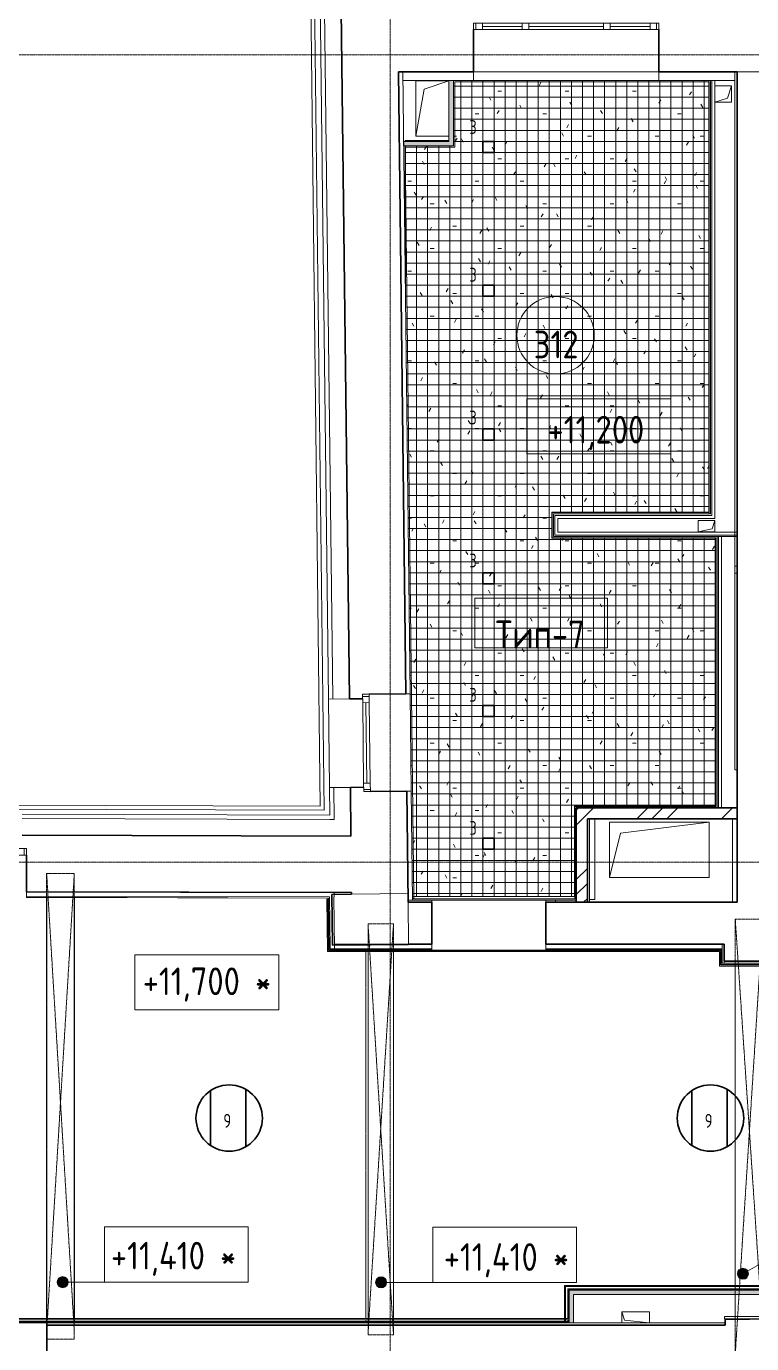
# Model space of a CAD drawing. Header units: millimetres. Extents: x -10438 to 68527, y -5058 to 44223.
# Drawn here: x 35159 to 41717, y 8591 to 20501 of the extents above; entities that cross this region are included whole.
import ezdxf

# ---------------------------------------------------------------- set-up
doc = ezdxf.new("R2010")
doc.units = ezdxf.units.MM
for name, pattern in [('ADSK_Линия сетки', [25, 20, -2.5, 0, -2.5]), ('ADSK_Штрих_ш3 п1_5', [4.5, 3, -1.5]), ('ADSK_Штрихпунктирная 2 точки_ш15 п1_5 п1_5 п1_5', [19.5, 15, -1.5, 0, -1.5, 0, -1.5])]:
    doc.linetypes.add(name, pattern=pattern)
for name, color, linetype, lineweight in [('_ Окна', 7, 'Continuous', 9), ('Аннотация', 7, 'Continuous', 20), ('Каркас', 7, 'Continuous', 18), ('Марки', 7, 'Continuous', 20), ('Марки помещений', 7, 'Continuous', 20), ('Обобщенные модели', 7, 'Continuous', 18), ('Окна', 7, 'Continuous', 9), ('Оси', 7, 'Continuous', 9), ('Отметки', 7, 'Continuous', 9), ('Перекрытие', 7, 'Continuous', 18), ('Потолки', 7, 'Continuous', 9), ('Потолки штриховка', 7, 'Continuous', 9), ('Стены внутренние', 7, 'Continuous', 18), ('Стены наружные', 7, 'Continuous', 18), ('Стены несущие', 7, 'Continuous', 30), ('Стены отделка', 7, 'Continuous', 30), ('Стены штриховка', 7, 'Continuous', 9)]:
    doc.layers.add(name, color=color, linetype=linetype, lineweight=lineweight)
doc.layers.add('Линии', color=7, linetype='Continuous', lineweight=9, true_color=0x00a600)
doc.styles.add('GOST Common_1', font='GOST_Common.ttf', dxfattribs={"width": 0.9, "height": 250})
doc.styles.add('GOST Common_2', font='GOST_Common.ttf', dxfattribs={"width": 0.9, "height": 250})
doc.styles.add('GOST Common_4', font='GOST_Common.ttf', dxfattribs={"width": 0.8, "height": 350})
doc.styles.add('GOST Common_B', font='', dxfattribs={"width": 0.9, "height": 250})
doc.styles.get('GOST Common_B').set_extended_font_data('GOST Common', bold=True)
pattern_1 = [(45, (0, 0), (-381.661, 381.661), []), (45, (134.94, 0), (0, 763.322), []), (45, (-134.94, 0), (0, 763.322), [])]

# ---------------------------------------------------------------- blocks, each defined once
blk = doc.blocks.new('GM_Отверстие прямоугольное _в плите_ - Отверстие-1400855-План потолков 3-го этажа')
at = {"layer": 'Обобщенные модели'}
for p, q in [((-75, -75), (-75, 75)), ((-75, 75), (75, 75)), ((-75, -75), (-37.5, 37.5)), ((-37.5, 37.5), (75, 75)), ((75, -75), (-75, -75))]:
    blk.add_line(p, q, dxfattribs=at)
blk = doc.blocks.new('GM_Отверстие прямоугольное _в плите_ - Отверстие-1433034-План потолков 3-го этажа')
at = {"layer": 'Обобщенные модели'}
for p, q in [((-150, -250), (-150, 250)), ((-150, 250), (150, 250)), ((-75, 175), (150, 250)), ((-150, -250), (-75, 175)), ((150, -250), (-150, -250))]:
    blk.add_line(p, q, dxfattribs=at)
blk = doc.blocks.new('GM_Отверстие прямоугольное _в плите_ - Отверстие-1433033-План потолков 3-го этажа')
at = {"layer": 'Обобщенные модели'}
for p, q in [((-75, -50), (-75, 50)), ((-75, 50), (75, 50)), ((-75, -50), (-50, 25)), ((-50, 25), (75, 50)), ((75, 50), (75, -50)), ((75, -50), (-75, -50))]:
    blk.add_line(p, q, dxfattribs=at)
blk = doc.blocks.new('окно трехпол с фрамугой - 1635-2150_h___нов_ ок-22-2116813-План потолков 3-го этажа')
at = {"layer": '_ Окна', "lineweight": 18}
for p, q in [((-837.5, 100), (-837.5, 160)), ((-837.5, 160), (-757.5, 160)), ((-757.5, 160), (-757.5, 100)), ((-397.5, 100), (-397.5, 160)), ((-397.5, 160), (-337.5, 160)), ((-337.5, 160), (-337.5, 100)), ((337.5, 100), (337.5, 160)), ((337.5, 160), (397.5, 160)), ((397.5, 160), (397.5, 100)), ((757.5, 160), (757.5, 100)), ((837.5, 160), (757.5, 160)), ((837.5, 100), (837.5, 160)), ((-757.5, 100), (-837.5, 100)), ((-337.5, 100), (-397.5, 100)), ((397.5, 100), (337.5, 100)), ((757.5, 100), (837.5, 100))]:
    blk.add_line(p, q, dxfattribs=at)
at = {"layer": '_ Окна'}
for p, q in [((-817.5, 100), (-817.5, 160)), ((-757.5, 130), (-397.5, 130)), ((-337.5, 130), (337.5, 130)), ((397.5, 130), (757.5, 130)), ((817.5, 100), (817.5, 160))]:
    blk.add_line(p, q, dxfattribs=at)
at = {"layer": 'Окна'}
for p, q in [((-837.5, 160), (-837.5, 100)), ((-757.5, 160), (-837.5, 160)), ((-757.5, 160), (-397.5, 160)), ((-337.5, 160), (-397.5, 160)), ((-337.5, 160), (337.5, 160)), ((397.5, 160), (337.5, 160)), ((397.5, 160), (757.5, 160)), ((837.5, 160), (757.5, 160)), ((837.5, 100), (837.5, 160)), ((-837.5, 100), (-757.5, 100)), ((-397.5, 100), (-757.5, 100)), ((-397.5, 100), (-337.5, 100)), ((337.5, 100), (-337.5, 100)), ((337.5, 100), (397.5, 100)), ((757.5, 100), (397.5, 100)), ((757.5, 100), (837.5, 100))]:
    blk.add_line(p, q, dxfattribs=at)
blk = doc.blocks.new('окна_rehau_однопольное_фрамуга_сверху - 840х2230 _глухое_ _нов_ ок-37-4264426-План потолков 3-го этажа')
at = {"layer": '_ Окна', "lineweight": 18}
for p, q in [((-440, 75), (-440, 135)), ((-440, 135), (-364, 135)), ((-364, 135), (-364, 75)), ((364, 135), (364, 75)), ((440, 135), (364, 135)), ((440, 75), (440, 135)), ((-364, 75), (-440, 75)), ((364, 75), (440, 75))]:
    blk.add_line(p, q, dxfattribs=at)
at = {"layer": '_ Окна'}
for p, q in [((-420, 75), (-420, 135)), ((420, 75), (420, 135)), ((-364, 105), (364, 105))]:
    blk.add_line(p, q, dxfattribs=at)
at = {"layer": 'Окна'}
for p, q in [((-440, 135), (-440, 75)), ((-364, 135), (-440, 135)), ((-364, 135), (364, 135)), ((440, 135), (364, 135)), ((440, 75), (440, 135)), ((-440, 75), (-364, 75)), ((364, 75), (-364, 75)), ((364, 75), (440, 75))]:
    blk.add_line(p, q, dxfattribs=at)
blk = doc.blocks.new('окно трехпол с фрамугой - 1800 и 1820х2300_h___нов_ ок15-V15-План потолков 3-го этажа')
at = {"layer": '_ Окна', "lineweight": 18}
for p, q in [((-910, 75), (-910, 135)), ((-910, 135), (-830, 135)), ((-830, 135), (-830, 75)), ((-470, 75), (-470, 135)), ((-470, 135), (-410, 135)), ((-410, 135), (-410, 75)), ((410, 75), (410, 135)), ((410, 135), (470, 135)), ((470, 135), (470, 75)), ((830, 135), (830, 75)), ((910, 135), (830, 135)), ((910, 75), (910, 135)), ((-830, 75), (-910, 75)), ((-410, 75), (-470, 75)), ((470, 75), (410, 75)), ((830, 75), (910, 75))]:
    blk.add_line(p, q, dxfattribs=at)
at = {"layer": '_ Окна'}
for p, q in [((-890, 75), (-890, 135)), ((890, 75), (890, 135)), ((-830, 105), (-470, 105)), ((-410, 105), (410, 105)), ((470, 105), (830, 105))]:
    blk.add_line(p, q, dxfattribs=at)
at = {"layer": 'Окна'}
for p, q in [((-910, 135), (-910, 75)), ((-830, 135), (-910, 135)), ((-830, 135), (-470, 135)), ((-410, 135), (-470, 135)), ((-410, 135), (410, 135)), ((470, 135), (410, 135)), ((470, 135), (830, 135)), ((910, 135), (830, 135)), ((910, 75), (910, 135)), ((-910, 75), (-830, 75)), ((-470, 75), (-830, 75)), ((-470, 75), (-410, 75)), ((410, 75), (-410, 75)), ((410, 75), (470, 75)), ((830, 75), (470, 75)), ((830, 75), (910, 75))]:
    blk.add_line(p, q, dxfattribs=at)
blk = doc.blocks.new('GM_Отверстие прямоугольное _в плите_ - Отверстие-3275476-План потолков 3-го этажа')
at = {"layer": 'Обобщенные модели'}
for p, q in [((-450, -250), (-450, 250)), ((-450, 250), (450, 250)), ((-450, -250), (-450, 250)), ((-450, 250), (450, 250)), ((-350, 150), (450, 250)), ((450, 250), (450, -250)), ((450, 250), (450, -250)), ((-450, -250), (-350, 150)), ((450, -250), (-450, -250)), ((450, -250), (-450, -250))]:
    blk.add_line(p, q, dxfattribs=at)
blk = doc.blocks.new('GM_Отверстие прямоугольное _в плите_ - Отверстие-3906246-План потолков 3-го этажа')
at = {"layer": 'Обобщенные модели'}
for p, q in [((-50, -125), (-50, 125)), ((-50, 125), (50, 125)), ((-50, -125), (-50, 125)), ((-50, 125), (50, 125)), ((-25, 100), (50, 125)), ((50, 125), (50, -125)), ((50, 125), (50, -125)), ((-50, -125), (-25, 100)), ((50, -125), (-50, -125)), ((50, -125), (-50, -125))]:
    blk.add_line(p, q, dxfattribs=at)
blk = doc.blocks.new('ADSK_Марка_Помещение_ОдноЗначение - Номер-159740-План потолков 3-го этажа')
at = {"layer": 'Марки помещений'}
blk.add_circle((0, 0), 3.5, dxfattribs=at)
blk = doc.blocks.new('Высотные отметки - Рамка-12095-План потолков 3-го этажа')
at = {"layer": 'Аннотация'}
for p, q in [((-6.5, 0), (-6.5, 5)), ((-6.5, 5), (6.5, 5)), ((6.5, 5), (6.5, 0)), ((6.5, 0), (-6.5, 0))]:
    blk.add_line(p, q, dxfattribs=at)
blk = doc.blocks.new('ADSK_Марка_Потолок - ADSK_Марка и Смещение от уровня-155896-План потолков 3-го этажа')
at = {"layer": 'Марки'}
for p, q in [((-6, 4.5), (-6, 0)), ((-6, 4.5), (6, 4.5)), ((6, 4.5), (6, 0)), ((-6, 0), (6, 0))]:
    blk.add_line(p, q, dxfattribs=at)

msp = doc.modelspace()

# ---------------------------------------------------------------- hatches: boundary and pattern name
at = {"layer": 'Отметки'}
h = msp.add_hatch(color=256, dxfattribs=at)
edge = h.paths.add_edge_path()
edge.add_arc((35486.591, 9147.328), 50, 0, 360)
h = msp.add_hatch(color=256, dxfattribs=at)
edge = h.paths.add_edge_path()
edge.add_arc((38366.62, 9145.466), 50, 0, 360)
h = msp.add_hatch(color=256, dxfattribs=at)
edge = h.paths.add_edge_path()
edge.add_arc((41637.811, 9222.982), 50, 0, 360)
at = {"layer": 'Потолки штриховка', "lineweight": 18}
h = msp.add_hatch(dxfattribs=at)
h.set_pattern_fill('FP_29', color=256, style=0, pattern_type=2)
h.set_pattern_definition([(0, (0, 0), (812.8, 203.2), [33.528, -576.072, 33.528, -576.072, -3251.2]), (0, (0, 0), (812.8, 203.2), [-1219.2, 33.528, -1185.672, 33.528, -576.072, -1422.4]), (0, (0, 0), (812.8, 203.2), [-3048, 33.528, -372.872, 33.528, -982.472]), (120, (304.8, 101.6), (-582.3764, 602.30545), [33.528, -576.072, 33.528, -576.072, -3251.2]), (120, (304.8, 101.6), (-582.3764, 602.30545), [-1219.2, 33.528, -1185.672, 33.528, -576.072, -1422.4]), (120, (304.8, 101.6), (-582.3764, 602.30545), [-3048, 33.528, -372.872, 33.528, -982.472]), (240, (406.4, 508), (-230.4236, -805.50545), [33.528, -576.072, 33.528, -576.072, -3251.2]), (240, (406.4, 508), (-230.4236, -805.50545), [-1219.2, 33.528, -1185.672, 33.528, -576.072, -1422.4]), (240, (406.4, 508), (-230.4236, -805.50545), [-3048, 33.528, -372.872, 33.528, -982.472])])
h.paths.add_polyline_path([(40116.713, 12634.937), (40116.713, 13450.174), (41393, 13450.174), (41393, 15872.541), (39909.262, 15872.541), (39909.262, 16107.541), (41330, 16107.541), (41330, 20011.318), (39020, 20011.318), (39020, 19421.318), (38585.231, 19421.318), (38585.231, 18193.676), (38651.11, 12634.937), (39423.082, 12634.937)])
h.paths.add_polyline_path([(38585.231, 19461.318), (38980, 19461.318), (38980, 19468.327), (38585.231, 19468.327)])
h = msp.add_hatch(dxfattribs=at)
h.set_pattern_fill('FP_30', color=256, style=0, pattern_type=2)
h.set_pattern_definition([(90, (39987.61, 16360.99), (100, -6e-15), []), (0, (39987.61, 16360.99), (0, -100), [])])
h.paths.add_polyline_path([(40116.713, 12634.937), (40116.713, 13450.174), (41393, 13450.174), (41393, 15872.541), (39909.262, 15872.541), (39909.262, 16107.541), (41330, 16107.541), (41330, 20011.318), (39020, 20011.318), (39020, 19421.318), (38585.231, 19421.318), (38585.231, 18193.676), (38651.11, 12634.937), (39423.082, 12634.937)])
h.paths.add_polyline_path([(38585.231, 19461.318), (38980, 19461.318), (38980, 19468.327), (38585.231, 19468.327)])
at = {"layer": 'Потолки штриховка', "lineweight": 18, "true_color": 0x787878}
h = msp.add_hatch(dxfattribs=at)
h.set_pattern_fill('FP_51', color=8, style=0, pattern_type=2)
h.set_pattern_definition([(60, (0, 0), (-171.45, 296.96), [171.45, -171.45]), (120, (0, 0), (-342.9, 6e-05), [171.45, -171.45]), (0, (-85.72, 148.48), (171.45, 296.96), [171.45, -171.45])])
h.paths.add_polyline_path([(35342.669, 8790.238), (35345.383, 8790.238), (35345.383, 8808.238), (35342.669, 8808.238)])
h.paths.add_polyline_path([(35342.669, 8818.238), (35345.383, 8818.238), (35345.383, 12625.293), (35342.669, 12625.3), (35342.669, 9228.085)])
at = {"layer": 'Стены внутренние'}
for points in [[(39020, 19421.318), (39020, 20011.318), (38980, 20011.318), (38980, 19421.318)], [(38570.768, 19421.318), (38980, 19421.318), (38980, 19461.318), (38570.297, 19461.318)], [(41338.138, 9035.345), (41898.008, 9035.345), (41898.008, 9075.345), (40066.13, 9075.345), (40066.13, 9035.345), (41251.852, 9035.345)], [(40066.13, 8778.238), (40106.13, 8778.238), (40106.13, 9035.345), (40066.13, 9035.345), (40066.13, 8971.866)]]:
    msp.add_hatch(color=256, dxfattribs=at).paths.add_polyline_path(points)
at = {"layer": 'Стены внутренние', "lineweight": 9}
h = msp.add_hatch(dxfattribs=at)
h.set_pattern_fill('FP_1', color=256, style=0, pattern_type=2)
h.set_pattern_definition(pattern_1)
h.paths.add_polyline_path([(40145.817, 12581.937), (40231.713, 12581.937), (40231.713, 13435.174), (40131.713, 13435.174), (40131.713, 12581.937)])
h = msp.add_hatch(dxfattribs=at)
h.set_pattern_fill('FP_1', color=256, style=0, pattern_type=2)
h.set_pattern_definition(pattern_1)
h.paths.add_polyline_path([(40432.063, 13335.174), (41585, 13335.174), (41585, 13435.174), (40231.713, 13435.174), (40231.713, 13335.174), (40249.768, 13335.174)])

# ---------------------------------------------------------------- linework, layer by layer
at = {"layer": 'Каркас', "color": 8, "linetype": 'ADSK_Штрих_ш3 п1_5', "lineweight": 9, "true_color": 0x808080}
for p, q in [((35345.383, 12625.293), (35345.383, 8818.13)), ((35595.383, 12624.635), (35595.383, 8818.238)), ((38228.544, 12149.937), (38228.544, 12146.937)), ((38478.544, 12149.937), (38478.544, 12146.937)), ((38228.544, 12136.937), (38228.544, 8818.238)), ((38478.544, 12136.937), (38478.544, 8818.238)), ((41568.912, 12018.617), (41568.912, 12015.617)), ((41568.912, 12005.617), (41568.912, 9117.345)), ((41568.912, 9107.345), (41568.912, 9087.345)), ((41568.912, 9035.345), (41568.912, 8835.723)), ((41568.912, 8815.723), (41568.912, 8812.09)), ((35345.383, 8808.238), (35345.383, 8790.216)), ((35595.383, 8808.238), (35595.383, 8790.111)), ((38228.544, 8808.238), (38228.544, 8790.238)), ((38478.544, 8808.238), (38478.544, 8790.238))]:
    msp.add_line(p, q, dxfattribs=at)
at = {"layer": 'Линии', "color": 5, "lineweight": 30, "true_color": 0x0000ff}
for p, q in [((39287.615, 19360.987), (39287.615, 19460.987)), ((39287.615, 19460.987), (39387.615, 19460.987)), ((39387.615, 19360.987), (39387.615, 19460.987)), ((39387.615, 19360.987), (39287.615, 19360.987)), ((39287.615, 18060.987), (39287.615, 18160.987)), ((39287.615, 18160.987), (39387.615, 18160.987)), ((39387.615, 18060.987), (39387.615, 18160.987)), ((39387.615, 18060.987), (39287.615, 18060.987)), ((39287.615, 16760.987), (39287.615, 16860.987)), ((39287.615, 16860.987), (39387.615, 16860.987)), ((39387.615, 16760.987), (39387.615, 16860.987)), ((39387.615, 16760.987), (39287.615, 16760.987)), ((39287.615, 14260.987), (39287.615, 14360.987)), ((39287.615, 14360.987), (39387.615, 14360.987)), ((39387.615, 14260.987), (39387.615, 14360.987)), ((39387.615, 14260.987), (39287.615, 14260.987)), ((36824.472, 10878.945), (36824.472, 10382.564)), ((37144.472, 10371.802), (37144.472, 10889.706))]:
    msp.add_line(p, q, dxfattribs=at)
at = {"layer": 'Линии', "color": 1, "lineweight": 30, "true_color": 0xff0000}
for p, q in [((39287.615, 15460.987), (39287.615, 15560.987)), ((39287.615, 15560.987), (39387.615, 15560.987)), ((39387.615, 15460.987), (39387.615, 15560.987)), ((39387.615, 15460.987), (39287.615, 15460.987)), ((39287.615, 13060.987), (39287.615, 13160.987)), ((39287.615, 13160.987), (39387.615, 13160.987)), ((39387.615, 13060.987), (39387.615, 13160.987)), ((39387.615, 13060.987), (39287.615, 13060.987)), ((41176.472, 10878.945), (41176.472, 10382.564)), ((41496.472, 10371.802), (41496.472, 10889.706))]:
    msp.add_line(p, q, dxfattribs=at)
at = {"layer": 'Линии', "color": 7, "linetype": 'ADSK_Штрихпунктирная 2 точки_ш15 п1_5 п1_5 п1_5'}
for p, q in [((35342.669, 12841.894), (35342.669, 8632.642)), ((35592.669, 12841.894), (35342.669, 12841.894)), ((35342.669, 12841.894), (35592.669, 8701.894)), ((35342.669, 8701.894), (35592.669, 12841.894)), ((35592.669, 12841.894), (35592.669, 8632.642)), ((38478.544, 12387.833), (38248.544, 8686.298)), ((38478.544, 8672.642), (38248.544, 12387.833)), ((38248.544, 12387.833), (38478.544, 12387.833)), ((38248.544, 12387.833), (38248.544, 8672.642)), ((38478.544, 8672.642), (38478.544, 12387.833)), ((41818.912, 12430.656), (41568.912, 8499.989)), ((41818.912, 8685.209), (41568.912, 12430.656)), ((41568.912, 12430.656), (41818.912, 12430.656)), ((41568.912, 8499.989), (41568.912, 12430.656)), ((35342.669, 8632.642), (35592.669, 8632.642)), ((38248.544, 8672.642), (38478.544, 8672.642))]:
    msp.add_line(p, q, dxfattribs=at)
at = {"layer": 'Линии', "color": 5, "lineweight": 30, "true_color": 0x0000ff}
msp.add_circle((36993, 10630.754), 300, dxfattribs=at)
at = {"layer": 'Линии', "color": 1, "lineweight": 30, "true_color": 0xff0000}
msp.add_circle((41345, 10630.754), 300, dxfattribs=at)
at = {"layer": 'Оси', "linetype": 'ADSK_Линия сетки'}
for p, q in [((38449.565, -4258.205), (38449.565, 21807.423)), ((-9638.275, 20245), (56004.853, 20245)), ((-9638.275, 12945), (56004.853, 12945))]:
    msp.add_line(p, q, dxfattribs=at)
at = {"layer": 'Отметки', "lineweight": 20}
for p, q in [((41637.811, 9222.982), (42119.461, 9501.063)), ((35486.591, 9147.328), (35952.836, 9147.328)), ((35952.836, 9147.328), (36514.449, 9147.328)), ((38366.62, 9145.466), (39013.005, 9145.466)), ((39013.005, 9145.466), (39484.548, 9145.466))]:
    msp.add_line(p, q, dxfattribs=at)
at = {"layer": 'Отметки'}
for centre in [(35486.591, 9147.328), (38366.62, 9145.466), (41637.811, 9222.982)]:
    msp.add_circle(centre, 50, dxfattribs=at)
at = {"layer": 'Перекрытие'}
for p, q in [((40249.768, 13335.174), (40249.768, 12581.937)), ((38875, 12149.937), (38875, 12146.937)), ((39885, 12146.745), (39885, 12149.937)), ((41476.756, 8815.723), (41476.756, 8778.238))]:
    msp.add_line(p, q, dxfattribs=at)
at = {"layer": 'Потолки'}
for p, q in [((41330, 20011.318), (41330, 16107.541)), ((38585.231, 19461.318), (38585.231, 19468.327)), ((38585.231, 19468.327), (38980, 19468.327)), ((38585.231, 18193.676), (38585.231, 19421.318)), ((41330, 16107.541), (39909.262, 16107.541)), ((39909.262, 16107.541), (39909.262, 15872.541)), ((39909.262, 15872.541), (41393, 15872.541)), ((41393, 13450.174), (40116.713, 13450.174)), ((40116.713, 13450.174), (40116.713, 12634.937)), ((35342.669, 8818.136), (35342.669, 12625.3)), ((35592.669, 12624.642), (35592.669, 8818.238)), ((40116.713, 12634.937), (38650.717, 12634.937)), ((38248.544, 12146.937), (38248.544, 12149.937)), ((38478.544, 12149.937), (38478.544, 12146.937)), ((38248.544, 8818.238), (38248.544, 12136.937)), ((38478.544, 12136.937), (38478.544, 8818.238)), ((41568.912, 12015.617), (41568.912, 12018.617)), ((41568.912, 9117.345), (41568.912, 12005.617)), ((41568.912, 9087.345), (41568.912, 9107.345)), ((35342.669, 8790.218), (35342.669, 8808.238)), ((35592.669, 8808.238), (35592.669, 8790.112)), ((38248.544, 8790.238), (38248.544, 8808.238)), ((38478.544, 8808.238), (38478.544, 8790.238))]:
    msp.add_line(p, q, dxfattribs=at)
at = {"layer": 'Стены внутренние'}
for p, q in [((39203.232, 20091.318), (40878.232, 20091.318)), ((39203.232, 20011.318), (40878.232, 20011.318)), ((38639.499, 13587.149), (38629.133, 14467.088)), ((40299.542, 12606.693), (40299.542, 13335.174)), ((41545, 13335.174), (41545, 12581.937)), ((39855, 12601.937), (38825, 12601.937)), ((40299.542, 12606.693), (40249.768, 12606.693)), ((39855, 12146.937), (38825, 12146.937)), ((38825, 12136.937), (39855, 12136.937)), ((41476.783, 8813.048), (41568.912, 8814.067)), ((41476.783, 8813.048), (41477.389, 8758.238))]:
    msp.add_line(p, q, dxfattribs=at)
at = {"layer": 'Стены наружные'}
for p, q in [((37729.072, 20907.449), (37816.932, 13449.509)), ((37763.894, 20871.83), (37851.748, 13414.45)), ((39032, 19409.318), (39032, 19999.318)), ((39032, 19999.318), (41333, 19999.318)), ((41333, 19999.318), (41333, 16092.541)), ((38662.911, 12618.507), (38582.91, 19409.318)), ((38582.91, 19409.318), (39032, 19409.318)), ((41333, 16104.541), (39912.262, 16104.541)), ((39912.262, 16104.541), (39912.262, 15875.541)), ((39912.262, 15875.541), (41393, 15875.541)), ((41393, 15875.541), (41393, 13447.174)), ((37889.655, 14418.374), (37899.079, 13618.429)), ((37851.748, 13414.45), (10925, 13505.585)), ((37816.932, 13449.509), (15979.83, 13523.579)), ((41393, 13447.174), (40119.713, 13447.174)), ((40119.713, 13447.174), (40119.713, 12613.937)), ((38662.911, 12618.507), (38650.912, 12618.366)), ((40119.713, 12613.937), (38650.965, 12613.937)), ((39943.544, 12601.937), (40131.713, 12601.937)), ((38825, 12149.937), (39855, 12149.937))]:
    msp.add_line(p, q, dxfattribs=at)
at = {"layer": 'Стены несущие'}
for p, q in [((38006.24, 20651.318), (38079.642, 14420.612)), ((39203.232, 20471.318), (39203.232, 20091.318)), ((40878.232, 20091.318), (40878.232, 20471.318)), ((39203.232, 20091.318), (38522.872, 20091.318)), ((38589.136, 14466.617), (38522.872, 20091.318)), ((41585, 20091.318), (40878.232, 20091.318)), ((41585, 12581.937), (41585, 20091.318)), ((38199.634, 14422.026), (38079.642, 14420.612)), ((38199.163, 14462.023), (38199.151, 14463.023)), ((38589.136, 14466.617), (38259.159, 14462.73)), ((38089.066, 13620.668), (38209.058, 13622.081)), ((38094.257, 13180.058), (38089.066, 13620.668)), ((38269.525, 13582.791), (38599.502, 13586.678)), ((38611.339, 12581.937), (38599.502, 13586.678)), ((40131.713, 12581.937), (40131.713, 13435.174)), ((40131.713, 13435.174), (41585, 13435.174)), ((40231.713, 13335.174), (40231.713, 12581.937)), ((41585, 13335.174), (40231.713, 13335.174)), ((38094.257, 13180.058), (35120.489, 13187.887)), ((35159.146, 12677.783), (35160.015, 13007.782)), ((38100.265, 12670.04), (35159.146, 12677.783)), ((35159.146, 12677.783), (37941.558, 12670.458)), ((37920.447, 12653.541), (38100.435, 12655.661)), ((37925.866, 12193.573), (37920.447, 12653.541)), ((38100.435, 12655.661), (38100.265, 12670.04)), ((38611.339, 12581.937), (38825, 12581.937)), ((38825, 12581.937), (38825, 12201.937)), ((39855, 12201.937), (39855, 12581.937)), ((41585, 12581.937), (39855, 12581.937)), ((38615.818, 12201.701), (37925.866, 12193.573)), ((38825, 12201.937), (38615.815, 12201.937)), ((38615.815, 12201.937), (38615.818, 12201.701)), ((39855, 12201.937), (41470, 12201.937)), ((41470, 12050.349), (41470, 12201.937)), ((41850, 12050.349), (41470, 12050.349)), ((41477.085, 8811.131), (41917.061, 8815.729)), ((35344, 8318.238), (35344, 8758.238)), ((41477.637, 8758.238), (35344, 8758.238)), ((41477.637, 8758.238), (41477.085, 8811.131))]:
    msp.add_line(p, q, dxfattribs=at)
at = {"layer": 'Стены отделка', "lineweight": 9}
for p, q in [((37889.655, 14418.374), (37814.224, 20821.318)), ((38522.872, 20091.318), (38562.87, 20091.789)), ((38562.286, 20011.318), (38562.286, 20091.318)), ((39203.232, 20011.318), (38562.286, 20011.318)), ((38562.87, 20091.789), (38629.133, 14467.088)), ((38980, 19461.318), (38980, 20011.318)), ((39020, 20011.318), (39020, 19421.318)), ((39203.232, 20091.318), (39203.232, 20011.318)), ((40878.232, 20011.318), (40878.232, 20091.318)), ((41565, 20011.318), (40878.232, 20011.318)), ((41345, 16092.541), (41345, 20011.318)), ((41385, 20011.318), (41385, 16052.541)), ((41565, 20091.318), (41565, 15558.581)), ((38569.743, 19421.318), (38569.743, 19461.318)), ((38569.743, 19461.318), (38980, 19461.318)), ((39020, 19421.318), (38569.743, 19421.318)), ((39924.262, 16092.541), (41345, 16092.541)), ((39924.262, 15887.541), (39924.262, 16092.541)), ((41385, 16052.541), (39964.262, 16052.541)), ((39964.262, 16052.541), (39964.262, 15927.541)), ((41584.262, 15887.541), (39924.262, 15887.541)), ((39964.262, 15927.541), (41584.262, 15927.541)), ((41405, 13435.174), (41405, 15887.541)), ((41445, 15887.541), (41445, 13435.174)), ((41584.262, 15927.541), (41584.262, 15887.541)), ((41564.262, 13778.96), (41564.262, 15621.223)), ((41564.262, 15621.223), (41584.262, 15621.223)), ((41584.262, 15621.223), (41584.262, 13778.96)), ((41585, 15558.581), (41565, 15558.581)), ((38079.642, 14420.612), (37889.655, 14418.374)), ((37929.641, 14419.845), (37929.653, 14418.845)), ((38629.133, 14467.088), (38589.136, 14466.617)), ((38589.136, 14466.617), (38589.136, 14466.617)), ((41584.262, 13778.96), (41564.262, 13778.96)), ((37899.079, 13618.429), (38089.066, 13620.668)), ((37901.999, 13370.565), (37899.079, 13618.429)), ((38599.502, 13586.678), (38639.499, 13587.149)), ((38639.499, 13587.149), (38651.11, 12601.614)), ((35120.989, 13377.886), (37901.999, 13370.565)), ((37902.478, 13329.987), (37902.471, 13330.563)), ((37902.471, 13330.563), (37942.475, 13330.458)), ((37942.475, 13330.458), (37902.478, 13329.987)), ((35159.009, 12625.783), (35159.146, 12677.783)), ((37888.857, 12618.597), (35159.009, 12625.783)), ((37900.717, 12630.566), (37906.243, 12161.498)), ((37940.721, 12630.46), (37946.24, 12161.969)), ((37941.453, 12630.458), (37940.721, 12630.46)), ((37941.558, 12670.458), (37941.453, 12630.458)), ((37875.951, 12610.559), (37885.95, 12610.676)), ((37881.53, 12136.937), (37875.951, 12610.559)), ((37885.95, 12610.676), (37891.413, 12146.937)), ((37894.354, 12151.937), (37888.857, 12618.597)), ((38651.11, 12601.614), (38611.112, 12601.143)), ((38611.339, 12581.937), (38611.339, 12601.937)), ((38611.339, 12601.937), (38825, 12601.937)), ((38825, 12601.937), (38825, 12581.937)), ((39855, 12581.937), (39855, 12601.937)), ((39855, 12601.937), (39943.544, 12601.937)), ((39943.544, 12601.937), (39943.544, 12581.937)), ((38825, 12149.937), (37896.378, 12149.937)), ((37906.237, 12161.937), (37945.769, 12161.937)), ((37946.24, 12161.969), (37906.243, 12161.498)), ((37945.769, 12201.937), (38615.815, 12201.937)), ((37945.769, 12161.937), (37945.769, 12201.937)), ((38825, 12201.937), (38825, 12149.937)), ((39855, 12149.937), (39855, 12201.937)), ((41438, 12149.937), (39855, 12149.937)), ((41438, 12146.937), (41438, 12149.937)), ((41450, 12201.937), (41450, 12030.617)), ((38825, 12136.937), (37881.53, 12136.937)), ((37891.413, 12146.937), (38825, 12146.937)), ((38825, 12146.937), (38825, 12136.937)), ((39855, 12146.937), (41438, 12146.937)), ((39855, 12136.937), (39855, 12146.937)), ((41425, 12136.937), (39855, 12136.937)), ((41425, 12005.617), (41425, 12136.937)), ((41438, 12136.937), (41435, 12136.937)), ((41435, 12136.937), (41435, 12015.617)), ((41438, 12020.617), (41438, 12136.937)), ((41890, 12030.617), (41450, 12030.617)), ((41470, 12050.617), (41850, 12050.617)), ((41470, 12030.617), (41470, 12050.349)), ((41915, 12005.617), (41425, 12005.617)), ((41435, 12015.617), (41905, 12015.617)), ((41900, 12018.617), (41440, 12018.617)), ((40024.13, 9117.345), (41980.008, 9117.345)), ((40024.13, 8790.238), (40024.13, 9117.345)), ((41970.008, 9107.345), (40034.13, 9107.345)), ((40034.13, 9107.345), (40034.13, 8790.238)), ((40054.13, 8818.238), (40054.13, 9087.345)), ((40054.13, 9087.345), (41950.008, 9087.345)), ((40066.13, 9075.345), (41938.008, 9075.345)), ((40066.13, 8778.238), (40066.13, 9075.345)), ((41898.008, 9035.345), (40106.13, 9035.345)), ((40106.13, 9035.345), (40106.13, 8778.238)), ((26724, 8818.238), (40054.13, 8818.238)), ((41470.932, 8815.723), (41470.932, 8835.723)), ((41938.008, 8835.723), (41470.932, 8835.723)), ((41918.13, 8815.723), (41470.932, 8815.723)), ((40054.13, 8808.238), (26724, 8808.238)), ((26724, 8790.238), (40024.13, 8790.238)), ((35344, 8778.238), (33744, 8778.238)), ((35344, 8758.238), (35344, 8778.238)), ((40034.13, 8790.238), (40054.13, 8790.238)), ((40054.13, 8790.238), (40054.13, 8808.238)), ((41476.756, 8778.238), (40066.13, 8778.238)), ((41476.756, 8778.238), (41476.756, 8758.238))]:
    msp.add_line(p, q, dxfattribs=at)
at = {"layer": 'Стены штриховка'}
for p, q in [((37856.229, 20651.318), (37929.641, 14419.845)), ((41358, 20011.318), (41358, 16079.541)), ((41585, 20091.318), (41965, 20091.318)), ((39937.262, 16079.541), (41358, 16079.541)), ((39937.262, 15900.541), (39937.262, 16079.541)), ((39937.262, 15900.541), (41584.262, 15900.541)), ((41418, 15887.541), (41418, 13435.174)), ((37939.077, 13618.901), (37942.475, 13330.458)), ((35120.883, 13337.886), (37902.471, 13330.563)), ((37890.833, 12620.592), (35159.014, 12627.783)), ((37900.717, 12630.566), (35159.041, 12637.783)), ((38610.399, 12661.669), (38100.435, 12655.661)), ((37896.378, 12149.937), (37890.833, 12620.592)), ((38615.815, 12201.937), (38611.339, 12581.937)), ((38825, 12151.937), (37894.354, 12151.937)), ((37894.378, 12149.937), (37894.354, 12151.937)), ((37896.378, 12149.937), (37894.378, 12149.937)), ((38825, 12161.937), (37945.769, 12161.937)), ((41450, 12161.937), (39855, 12161.937)), ((41440, 12151.937), (39855, 12151.937)), ((41440, 12146.937), (41440, 12151.937)), ((41450, 12146.937), (41438, 12146.937)), ((41450, 12136.937), (41438, 12136.937)), ((41440, 12018.617), (41440, 12136.937)), ((41902, 12020.617), (41438, 12020.617)), ((41438, 12018.617), (41438, 12020.617)), ((41440, 12018.617), (41438, 12018.617)), ((40064.13, 9077.345), (40064.13, 8818.238)), ((41940.008, 9077.345), (40064.13, 9077.345)), ((40054.13, 8818.238), (40066.13, 8818.238)), ((26724, 8788.238), (40024.13, 8788.238)), ((40066.13, 8778.238), (35344, 8778.238)), ((40024.13, 8778.238), (40024.13, 8790.238)), ((40034.13, 8778.238), (40034.13, 8790.238)), ((40034.13, 8788.238), (40066.13, 8788.238)), ((40054.13, 8808.238), (40066.13, 8808.238)), ((40064.13, 8790.238), (40054.13, 8790.238)), ((40064.13, 8808.238), (40064.13, 8788.238))]:
    msp.add_line(p, q, dxfattribs=at)

# ---------------------------------------------------------------- block references
at = {"layer": 'Марки', "xscale": 99.99999999999993, "yscale": 99.99999999999993, "zscale": 99.99999999999993}
msp.add_blockref('ADSK_Марка_Потолок - ADSK_Марка и Смещение от уровня-155896-План потолков 3-го этажа', (39813.998, 14882.155), dxfattribs=at)
at = {"layer": 'Марки помещений', "xscale": 99.99999999999993, "yscale": 99.99999999999993, "zscale": 99.99999999999993}
msp.add_blockref('ADSK_Марка_Помещение_ОдноЗначение - Номер-159740-План потолков 3-го этажа', (39944.482, 17708.24), dxfattribs=at)
at = {"layer": 'Обобщенные модели'}
for name, p in [('GM_Отверстие прямоугольное _в плите_ - Отверстие-1433034-План потолков 3-го этажа', (38830, 19758.327)), ('GM_Отверстие прямоугольное _в плите_ - Отверстие-3275476-План потолков 3-го этажа', (40882.063, 13056.46))]:
    msp.add_blockref(name, p, dxfattribs=at)
for name, p, rotation in [('GM_Отверстие прямоугольное _в плите_ - Отверстие-1400855-План потолков 3-го этажа', (41460, 19889.898), 180), ('GM_Отверстие прямоугольное _в плите_ - Отверстие-1433033-План потолков 3-го этажа', (41310, 15982.541), 180), ('GM_Отверстие прямоугольное _в плите_ - Отверстие-3906246-План потолков 3-го этажа', (40667.216, 8829.642), 89.99999999999972)]:
    msp.add_blockref(name, p, dxfattribs=dict(at, rotation=rotation))
at = {"layer": 'Окна'}
msp.add_blockref('окно трехпол с фрамугой - 1635-2150_h___нов_ ок-22-2116813-План потолков 3-го этажа', (40040.732, 20371.318), dxfattribs=at)
for name, p, rotation in [('окна_rehau_однопольное_фрамуга_сверху - 840х2230 _глухое_ _нов_ ок-37-4264426-План потолков 3-го этажа', (38339.337, 14023.644), 90.67495738229927), ('окно трехпол с фрамугой - 1800 и 1820х2300_h___нов_ ок15-V15-План потолков 3-го этажа', (34249.82, 12935.178), 359.8491625167525)]:
    msp.add_blockref(name, p, dxfattribs=dict(at, rotation=rotation))
at = {"layer": 'Отметки', "lineweight": 20, "xscale": 99.99999999999993, "yscale": 99.99999999999993, "zscale": 99.99999999999993}
for p in [(40335.273, 16634.948), (36791.092, 11608.136)]:
    msp.add_blockref('Высотные отметки - Рамка-12095-План потолков 3-го этажа', p, dxfattribs=at)
at = {"layer": 'Отметки', "lineweight": 20, "extrusion": (0, 0, -1), "xscale": 99.99999999999993, "yscale": 99.99999999999993, "zscale": 99.99999999999993}
for p in [(-36514.449, 9147.328), (-39484.548, 9145.466)]:
    msp.add_blockref('Высотные отметки - Рамка-12095-План потолков 3-го этажа', p, dxfattribs=at)

# ---------------------------------------------------------------- texts
at = {"layer": 'Аннотация', "lineweight": 9, "char_height": 125, "width": 175.5, "attachment_point": 5, "line_spacing_factor": 1.022766, "style": 'GOST Common_4'}
for s, insert in [('\\pt180,360,540,720,900,1080,1260,1440,1620,1800,1980,2160,2340,2520,2700,2880,3060,3240,3420,3600,3780,3960,4140,4320,4500,4680,4860,5040,5220,5400,5580,5760;3 ', (39198.12, 19590.833)), ('\\pt180,360,540,720,900,1080,1260,1440,1620,1800,1980,2160,2340,2520,2700,2880,3060,3240,3420,3600,3780,3960,4140,4320,4500,4680,4860,5040,5220,5400,5580,5760;3 ', (39198.12, 18255.421)), ('\\pt180,360,540,720,900,1080,1260,1440,1620,1800,1980,2160,2340,2520,2700,2880,3060,3240,3420,3600,3780,3960,4140,4320,4500,4680,4860,5040,5220,5400,5580,5760;3 ', (39198.12, 16964.276)), ('\\pt180,360,540,720,900,1080,1260,1440,1620,1800,1980,2160,2340,2520,2700,2880,3060,3240,3420,3600,3780,3960,4140,4320,4500,4680,4860,5040,5220,5400,5580,5760;3 ', (39198.12, 15671.853)), ('\\pt180,360,540,720,900,1080,1260,1440,1620,1800,1980,2160,2340,2520,2700,2880,3060,3240,3420,3600,3780,3960,4140,4320,4500,4680,4860,5040,5220,5400,5580,5760;3 ', (39198.12, 14457.623)), ('\\pt180,360,540,720,900,1080,1260,1440,1620,1800,1980,2160,2340,2520,2700,2880,3060,3240,3420,3600,3780,3960,4140,4320,4500,4680,4860,5040,5220,5400,5580,5760;3 ', (39198.12, 13253.917)), ('\\pt180,360,540,720,900,1080,1260,1440,1620,1800,1980,2160,2340,2520,2700,2880,3060,3240,3420,3600,3780,3960,4140,4320,4500,4680,4860,5040,5220,5400,5580,5760;9 ', (36975.824, 10605.995)), ('\\pt180,360,540,720,900,1080,1260,1440,1620,1800,1980,2160,2340,2520,2700,2880,3060,3240,3420,3600,3780,3960,4140,4320,4500,4680,4860,5040,5220,5400,5580,5760;9 ', (41327.824, 10605.995))]:
    msp.add_mtext(s, dxfattribs=dict(at, insert=insert))
at = {"layer": 'Марки', "lineweight": 9, "insert": (39803.818, 15004.311), "char_height": 250, "width": 833.4, "attachment_point": 5, "line_spacing_factor": 1.022766, "style": 'GOST Common_B'}
msp.add_mtext('\\pt1143,2286,3429,4572,5715,6858,8001,9144,10287,11430,12573,13716,14859,16002,17145,18288,19431,20574,21717,22860,24003,25146,26289,27432,28575,29718,30861,32004,33147,34290,35433,36576;Тип-7', dxfattribs=at)
at = {"layer": 'Марки помещений', "lineweight": 9, "insert": (39949.425, 17624.658), "char_height": 250, "width": 441, "attachment_point": 5, "line_spacing_factor": 1.022766, "style": 'GOST Common_1'}
msp.add_mtext('\\pt450,900,1350,1800,2250,2700,3150,3600,4050,4500,4950,5400,5850,6300,6750,7200,7650,8100,8550,9000,9450,9900,10350,10800,11250,11700,12150,12600,13050,13500,13950,14400;312', dxfattribs=at)
at = {"layer": 'Отметки', "lineweight": 20, "char_height": 250, "attachment_point": 1, "line_spacing_factor": 1.022761, "style": 'GOST Common_2'}
for s, insert, width in [('+11,200', (39871.398, 16979.532), 1113.30067), ('+11,700 *', (36211.562, 11992.419), 1390.87157), ('+11,410 *', (35923.726, 9512.186), 1366.73497), ('+11,410 *', (38933.492, 9499.411), 1366.73497)]:
    msp.add_mtext(s, dxfattribs=dict(at, insert=insert, width=width))

doc.saveas('drawing.dxf')
